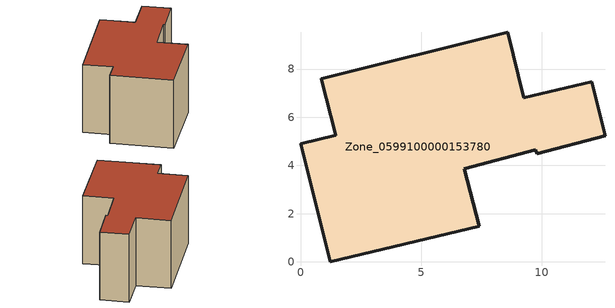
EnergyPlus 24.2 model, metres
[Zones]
Zone_0599100000153780
 floor ground (C_G): 9.27,6.8 12.08,7.48 12.63,5.23 9.79,4.48 9.75,4.64 6.79,3.86 7.41,1.48 1.24,0 0,4.9 1.46,5.26 0.87,7.59 8.6,9.53 z0
 wall outside (C_F): 12.08,7.48 9.27,6.8 8.6,9.53 0.87,7.59 1.46,5.26 0,4.9 1.24,0 7.41,1.48 6.79,3.86 9.75,4.64 9.79,4.48 12.63,5.23 12.08,7.48 z0:5.87
 roof outside (C_R): 0.87,7.59 1.46,5.26 0,4.9 1.24,0 7.41,1.48 6.79,3.86 9.75,4.64 9.79,4.48 12.63,5.23 12.08,7.48 9.27,6.8 8.6,9.53 z5.87
[BUILDING]
Pand.0599100000153780: North Axis=0; Terrain=City; Loads Convergence Tolerance Value=0.04; Temperature Convergence Tolerance Value=0.4; Solar Distribution=FullExterior; Maximum Number of Warmup Days=25; Minimum Number of Warmup Days=1
[Site:Location]
Rotterdam.The.Hague.AP_ZH_NLD Design_Conditions: Latitude=51.96; Longitude=4.45; Time Zone=1; Elevation=-4.5
[SITE:GROUNDTEMPERATURE:BUILDINGSURFACE]
18, 18, 18, 18, 18, 18, 18, 18, 18, 18, 18, 18
[MATERIAL] Thermal Absorptance=0.9; Solar Absorptance=0.7; Visible Absorptance=0.7
Name | Roughness | Thickness | Conductivity | Density | Specific Heat
G.TC.1965-1974 | MediumSmooth | 0.15 | 0.882353 | 540 | 1210
F.TC.1965-1974 | Rough | 0.3 | 0.697674 | 1920 | 840
R.TC.1965-1974 | MediumRough | 0.2 | 0.232558 | 1500 | 1000
[CONSTRUCTION]
C_G: G.TC.1965-1974
C_F: F.TC.1965-1974
C_R: R.TC.1965-1974
[ZONE]
Zone_0599100000153780: Type=1; Multiplier=1; Ceiling Height=Autocalculate; Volume=Autocalculate; Floor Area=autocalculate; Part of Total Floor Area=Yes
[ZONEINFILTRATION:DESIGNFLOWRATE]
Infil_Zone_0599100000153780: Zone or ZoneList or Space or SpaceList=Zone_0599100000153780; Schedule=AlwaysOn; Design Flow Rate Calculation Method=Flow/Area; Flow Rate per Floor Area=0.003; Constant Term Coefficient=1; Temperature Term Coefficient=0; Velocity Term Coefficient=0; Velocity Squared Term Coefficient=0
[HVACTEMPLATE:ZONE:IDEALLOADSAIRSYSTEM]
Zone_0599100000153780: Maximum Heating Supply Air Temperature=50; Minimum Cooling Supply Air Temperature=13; Maximum Heating Supply Air Humidity Ratio=0.0156; Minimum Cooling Supply Air Humidity Ratio=0.0077; Heating Limit=NoLimit; Cooling Limit=NoLimit; Dehumidification Control Type=ConstantSensibleHeatRatio; Cooling Sensible Heat Ratio=0.7; Dehumidification Setpoint=60; Humidification Control Type=None; Humidification Setpoint=30; Outdoor Air Method=None; Outdoor Air Flow Rate per Person=0.00944; Outdoor Air Flow Rate per Zone Floor Area=0; Outdoor Air Flow Rate per Zone=0; Demand Controlled Ventilation Type=None; Outdoor Air Economizer Type=NoEconomizer; Heat Recovery Type=None; Sensible Heat Recovery Effectiveness=0.7; Latent Heat Recovery Effectiveness=0.65
[ZONECONTROL:THERMOSTAT]
ThermostatControl_Zone_0599100000153780: Zone or ZoneList=Zone_0599100000153780; Control Type Schedule=DualSetpointControlType; Control 1=Thermostat_Zone_0599100000153780; Temperature Difference Between Cutout And Setpoint=0
[THERMOSTATSETPOINT:DUALSETPOINT]
Thermostat_Zone_0599100000153780: Heating Setpoint Temperature Schedule=HeatingSetpoint_Zone_0599100000153780; Cooling Setpoint Temperature Schedule=CoolingSetpoint_Zone_0599100000153780
[SCHEDULE:COMPACT]
HeatingSetpoint_Zone_0599100000153780: Through: 12/31, For: AllDays, Until: 24:00, 21
CoolingSetpoint_Zone_0599100000153780: Through: 12/31, For: AllDays, Until: 24:00, 24
DualSetpointControlType: Through: 12/31, For: AllDays, Until: 24:00, 4
AlwaysOn: Through: 12/31, For: AllDays, Until: 24:00, 1
